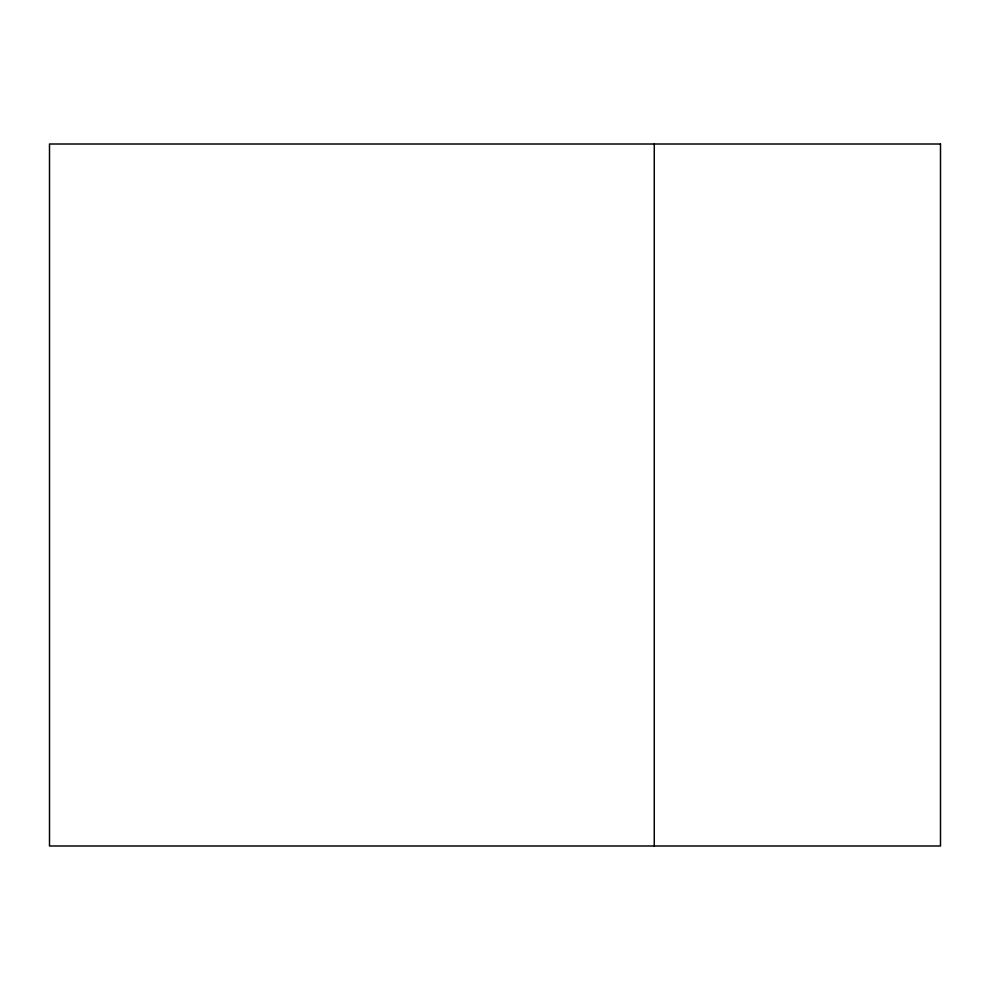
<?xml version="1.0" encoding="UTF-8"?>
<svg xmlns="http://www.w3.org/2000/svg" width="990" height="990" viewBox="0 0 990 990"><rect width="100%" height="100%" fill="white"/><g stroke="black" fill="none" stroke-linecap="round" stroke-linejoin="round"><path stroke-width="1.49" d="M654.266 144.008L654.266 845.992M940.5 144.008L49.5 144.008L49.5 845.992L940.5 845.992L940.5 144.008"/></g></svg>
